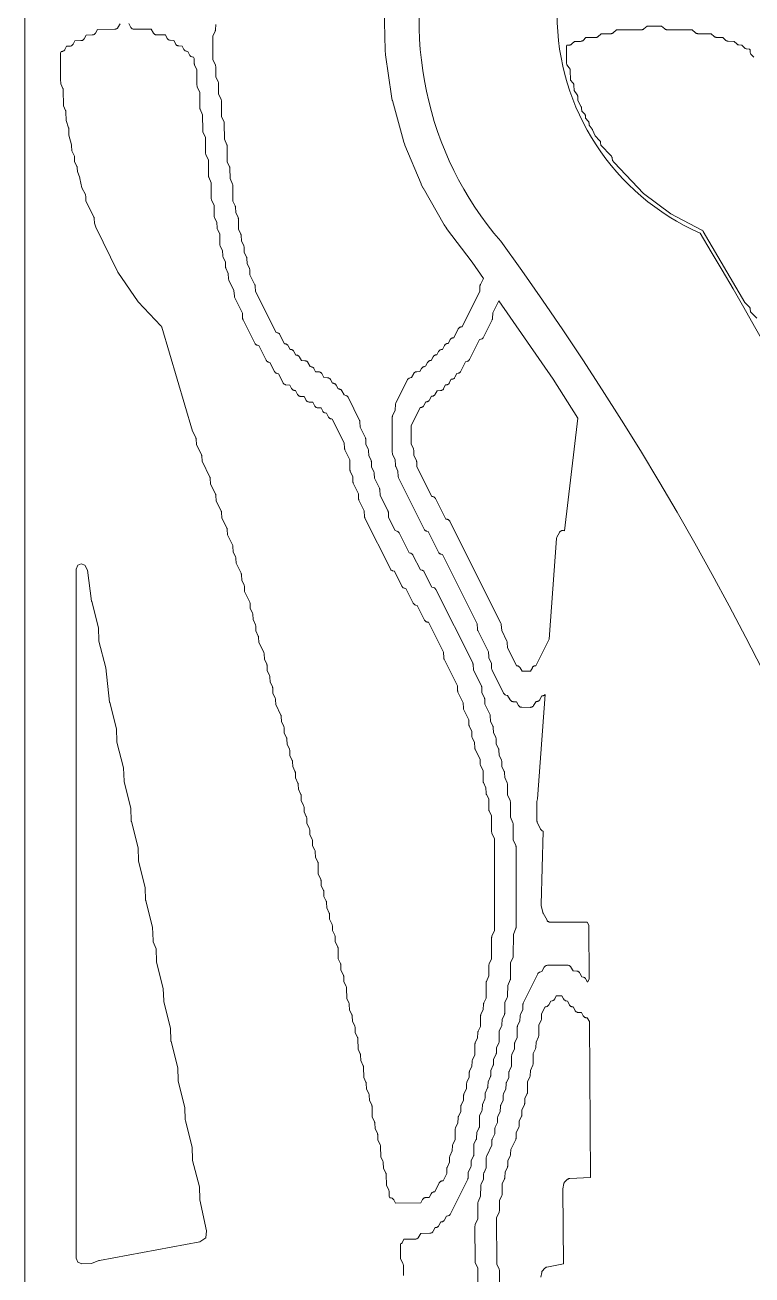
# Model space of a CAD drawing. Header units: inches. Extents: x 36 to 80.3, y 17.3 to 55.9.
# Drawn here: x 36.25 to 41.29, y 38.74 to 47.41 of the extents above; entities that cross this region are included whole.
import ezdxf

# ---------------------------------------------------------------- set-up
doc = ezdxf.new("R2010")
doc.units = ezdxf.units.IN
for name, color, linetype, lineweight in [('01_ORIGINAL_CAD', 7, 'CONTINUOUS', 20), ('02_APPROVED_PDF_OUTLINES', 7, 'CONTINUOUS', 15), ('03_ADDED_AREAS_SAME_COMPOSITION', 7, 'CONTINUOUS', 15)]:
    doc.layers.add(name, color=color, linetype=linetype, lineweight=lineweight)

msp = doc.modelspace()

# ---------------------------------------------------------------- linework, layer by layer
at = {"layer": '01_ORIGINAL_CAD'}
msp.add_line((36.2477, 17.9065), (36.2477, 55.9005), dxfattribs=at)
msp.add_lwpolyline([(44.2832, 37.0838, 0.090917), (40.9305, 45.9685, -0.652582), (40.9305, 49.0108, -0.158741), (45.0035, 48.4251, -0.098355), (47.824, 46.2028), (47.7547, 46.078)], format="xyb", dxfattribs=at)
for centre, radius, start, end in [((41.3118, 47.4341), 2.3302, 105.21607, 220.77153), ((22.064, 33.1953), 21.6191, 354.05829, 36.03187)]:
    msp.add_arc(centre, radius, start, end, dxfattribs=at)
at = {"layer": '02_APPROVED_PDF_OUTLINES'}
msp.add_lwpolyline([(41.3234, 45.3785), (41.2802, 45.4225), (41.2771, 45.4449), (41.2765, 45.448), (41.2755, 45.451), (41.2741, 45.4539), (41.2723, 45.4566), (41.2702, 45.459), (41.2411, 45.4887), (40.9521, 45.9811), (40.9501, 45.984), (40.9478, 45.9865), (40.9452, 45.9887), (40.9422, 45.9906), (40.728, 46.1042), (40.5375, 46.2443), (40.3331, 46.458), (40.3214, 46.4733), (40.3196, 46.4902), (40.3191, 46.4934), (40.3181, 46.4965), (40.3167, 46.4995), (40.315, 46.5022), (40.3129, 46.5047), (40.2415, 46.5799), (40.2398, 46.5973), (40.2393, 46.6006), (40.2383, 46.6038), (40.2368, 46.6069), (40.235, 46.6097), (40.2328, 46.6123), (40.2028, 46.643), (40.1847, 46.6851), (40.1834, 46.6877), (40.1819, 46.6901), (40.1616, 46.7176), (40.1599, 46.732), (40.1593, 46.735), (40.1584, 46.7378), (40.1572, 46.7406), (40.1556, 46.7432), (40.1537, 46.7456), (40.1355, 46.7661), (40.1348, 46.7813), (40.1343, 46.7847), (40.1334, 46.7881), (40.1321, 46.7913), (40.1303, 46.7943), (40.1281, 46.7971), (40.1105, 46.816), (40.108, 46.8367), (40.1074, 46.8398), (40.1065, 46.8427), (40.1052, 46.8455), (40.0824, 46.8879), (40.0814, 46.9151), (40.081, 46.9186), (40.0802, 46.9221), (40.0788, 46.9253), (40.077, 46.9284), (40.0557, 46.9593), (40.0547, 46.9954), (40.0545, 46.9984), (40.0538, 47.0013), (40.0529, 47.0042), (40.0516, 47.0069), (40.05, 47.0094), (40.0481, 47.0117), (40.0308, 47.0303), (40.0288, 47.1), (40.0285, 47.1033), (40.0277, 47.1066), (40.0265, 47.1098), (40.0249, 47.1127), (40.0229, 47.1154), (40.006, 47.1353), (40.0025, 47.1512), (40.0023, 47.2678), (40.0064, 47.272), (40.0259, 47.2737), (40.0293, 47.2743), (40.0326, 47.2753), (40.0358, 47.2768), (40.0387, 47.2787), (40.0413, 47.2809), (40.0586, 47.2982), (40.1012, 47.2991), (40.1043, 47.2994), (40.1073, 47.3), (40.1102, 47.301), (40.113, 47.3024), (40.1155, 47.304), (40.1179, 47.306), (40.1377, 47.3249), (40.204, 47.3252), (40.2071, 47.3254), (40.21, 47.3259), (40.2129, 47.3268), (40.2156, 47.3281), (40.2182, 47.3296), (40.2206, 47.3315), (40.2433, 47.3518), (40.3102, 47.3521), (40.3132, 47.3523), (40.3161, 47.3528), (40.319, 47.3538), (40.3218, 47.355), (40.3243, 47.3566), (40.3267, 47.3584), (40.3494, 47.3787), (40.5224, 47.3791), (40.5254, 47.3793), (40.5284, 47.3798), (40.5313, 47.3807), (40.534, 47.382), (40.5366, 47.3836), (40.539, 47.3854), (40.5617, 47.4057), (40.6629, 47.4057), (40.6857, 47.3855), (40.6881, 47.3837), (40.6906, 47.3821), (40.6934, 47.3809), (40.6963, 47.38), (40.6992, 47.3794), (40.7023, 47.3792), (40.8753, 47.3791), (40.8981, 47.3588), (40.9005, 47.357), (40.903, 47.3554), (40.9058, 47.3542), (40.9087, 47.3533), (40.9116, 47.3527), (40.9146, 47.3525), (41.0076, 47.3524), (41.0274, 47.3335), (41.0298, 47.3316), (41.0324, 47.3299), (41.0351, 47.3285), (41.038, 47.3276), (41.041, 47.3269), (41.0441, 47.3267), (41.087, 47.3258), (41.1071, 47.3067), (41.1095, 47.3048), (41.112, 47.3031), (41.1148, 47.3018), (41.1177, 47.3008), (41.1207, 47.3001), (41.1238, 47.2999), (41.1664, 47.299), (41.1838, 47.2818), (41.1864, 47.2795), (41.1893, 47.2776), (41.1925, 47.2762), (41.1958, 47.2752), (41.1992, 47.2746), (41.2189, 47.2729), (41.2369, 47.255), (41.2395, 47.2527), (41.2425, 47.2508), (41.2456, 47.2494), (41.2489, 47.2484), (41.2523, 47.2478), (41.2719, 47.2461), (41.2765, 47.2414), (41.2772, 47.2247), (41.2777, 47.2212), (41.2786, 47.2178), (41.2799, 47.2145), (41.2817, 47.2115), (41.284, 47.2087), (41.3028, 47.1886)], dxfattribs=at)
at = {"layer": '03_ADDED_AREAS_SAME_COMPOSITION'}
for points in [[(38.7387, 47.5288), (38.7446, 47.2371), (38.7446, 47.2355), (38.7469, 47.2081), (38.7471, 47.2066), (38.7891, 46.9189), (38.7894, 46.9173), (38.795, 46.8905), (38.7954, 46.889), (38.8729, 46.6087), (38.8733, 46.6072), (38.8823, 46.5812), (38.8829, 46.5798), (38.9951, 46.3104), (38.9958, 46.309), (39.008, 46.2842), (39.0087, 46.2828), (39.155, 46.0277), (39.1558, 46.0264), (39.1712, 46.0031), (39.1722, 46.0018), (39.3486, 45.7686), (39.4268, 45.6557), (39.4058, 45.6131), (39.4045, 45.6099), (39.4036, 45.6066), (39.4032, 45.6031), (39.4017, 45.5661), (39.2792, 45.3203), (39.2704, 45.3187), (39.2672, 45.3179), (39.2641, 45.3167), (39.2612, 45.3151), (39.2585, 45.3131), (39.2562, 45.3108), (39.2541, 45.3082), (39.2524, 45.3054), (39.2211, 45.243), (39.2158, 45.2426), (39.2127, 45.2421), (39.2097, 45.2412), (39.2068, 45.24), (39.2042, 45.2385), (39.2017, 45.2366), (39.1995, 45.2344), (39.1975, 45.232), (39.1959, 45.2294), (39.1823, 45.2038), (39.1766, 45.2033), (39.1735, 45.2028), (39.1706, 45.202), (39.1677, 45.2008), (39.165, 45.1992), (39.1625, 45.1973), (39.1603, 45.1952), (39.1584, 45.1927), (39.1568, 45.1901), (39.1425, 45.1633), (39.1334, 45.1617), (39.1302, 45.1609), (39.1271, 45.1596), (39.1242, 45.158), (39.1215, 45.1561), (39.1192, 45.1538), (39.1171, 45.1512), (39.1155, 45.1483), (39.1037, 45.1252), (39.0983, 45.1247), (39.0952, 45.1243), (39.0922, 45.1234), (39.0894, 45.1222), (39.0867, 45.1206), (39.0842, 45.1188), (39.082, 45.1166), (39.0801, 45.1142), (39.0784, 45.1115), (39.0649, 45.086), (39.0591, 45.0854), (39.0561, 45.085), (39.0531, 45.0841), (39.0502, 45.0829), (39.0475, 45.0814), (39.0451, 45.0795), (39.0428, 45.0773), (39.0409, 45.0749), (39.0393, 45.0723), (39.0251, 45.0455), (39.0159, 45.0438), (39.0127, 45.043), (39.0096, 45.0418), (39.0067, 45.0402), (39.0041, 45.0382), (39.0017, 45.0359), (38.9997, 45.0333), (38.998, 45.0305), (38.9868, 45.0085), (38.9652, 45.0082), (38.962, 45.008), (38.9588, 45.0073), (38.9557, 45.0062), (38.9528, 45.0047), (38.9501, 45.0029), (38.9477, 45.0007), (38.9456, 44.9983), (38.9438, 44.9956), (38.9276, 44.9669), (38.918, 44.9652), (38.9148, 44.9644), (38.9117, 44.9632), (38.9088, 44.9616), (38.9061, 44.9596), (38.9037, 44.9573), (38.9017, 44.9547), (38.9, 44.9518), (38.8201, 44.792), (38.8188, 44.789), (38.818, 44.7858), (38.8175, 44.7826), (38.8147, 44.7413), (38.7971, 44.7012), (38.7959, 44.698), (38.7952, 44.6946), (38.795, 44.6912), (38.7952, 44.4473), (38.7954, 44.4439), (38.7962, 44.4405), (38.7973, 44.4373), (38.8149, 44.3976), (38.8165, 44.36), (38.8169, 44.3566), (38.8178, 44.3532), (38.8191, 44.3501), (38.8346, 44.3187), (38.8362, 44.2816), (38.8366, 44.2781), (38.8375, 44.2747), (38.8388, 44.2715), (39.0169, 43.9155), (39.0186, 43.9125), (39.0208, 43.9098), (39.0233, 43.9074), (39.0261, 43.9054), (39.0292, 43.9038), (39.0324, 43.9026), (39.0447, 43.8991), (39.1167, 43.7559), (39.1184, 43.7531), (39.1205, 43.7505), (39.1228, 43.7481), (39.1255, 43.7462), (39.1284, 43.7445), (39.1315, 43.7433), (39.1347, 43.7425), (39.1435, 43.741), (39.3843, 43.2604), (39.3859, 43.2234), (39.3863, 43.22), (39.3872, 43.2166), (39.3885, 43.2134), (39.4627, 43.0647), (39.4635, 43.0317), (39.4638, 43.0283), (39.4646, 43.0249), (39.4658, 43.0216), (39.4825, 42.9863), (39.4842, 42.949), (39.4846, 42.9456), (39.4854, 42.9422), (39.4868, 42.939), (39.5667, 42.7789), (39.5684, 42.7759), (39.5706, 42.7732), (39.5731, 42.7708), (39.5759, 42.7688), (39.579, 42.7672), (39.5822, 42.766), (39.5952, 42.7623), (39.6122, 42.7325), (39.614, 42.7297), (39.6162, 42.7273), (39.6186, 42.7251), (39.6213, 42.7233), (39.6242, 42.7218), (39.6273, 42.7207), (39.6305, 42.7201), (39.6337, 42.7198), (39.6561, 42.7196), (39.6711, 42.6933), (39.6729, 42.6906), (39.675, 42.6881), (39.6775, 42.686), (39.6802, 42.6841), (39.6831, 42.6827), (39.6862, 42.6816), (39.6894, 42.6809), (39.6927, 42.6807), (39.7536, 42.6804), (39.7568, 42.6806), (39.76, 42.6811), (39.763, 42.6821), (39.7659, 42.6835), (39.7686, 42.6852), (39.771, 42.6873), (39.7732, 42.6896), (39.775, 42.6923), (39.7927, 42.7208), (39.7994, 42.7214), (39.8025, 42.7219), (39.8055, 42.7228), (39.8083, 42.724), (39.811, 42.7255), (39.8135, 42.7274), (39.8157, 42.7296), (39.8176, 42.732), (39.8193, 42.7346), (39.8328, 42.7602), (39.8386, 42.7607), (39.8416, 42.7612), (39.8446, 42.762), (39.8475, 42.7632), (39.8502, 42.7648), (39.8526, 42.7667), (39.8549, 42.7688), (39.8553, 42.7693), (39.8031, 42.0471), (39.7977, 42.0283), (39.797, 42.0248), (39.7967, 42.0212), (39.7977, 41.8952), (39.798, 41.8915), (39.7988, 41.8879), (39.8002, 41.8845), (39.8239, 41.8355), (39.8255, 41.8326), (39.8275, 41.8299), (39.8299, 41.8276), (39.8326, 41.8255), (39.8355, 41.8239), (39.8386, 41.8226), (39.8407, 41.8221), (39.8273, 41.3132), (39.8274, 41.31), (39.8279, 41.3069), (39.8391, 41.2585), (39.8401, 41.2552), (39.8416, 41.2521), (39.8683, 41.2035), (39.8701, 41.2007), (39.8722, 41.1982), (39.8747, 41.196), (39.8775, 41.1941), (39.8804, 41.1926), (39.8836, 41.1915), (39.8869, 41.1908), (39.8902, 41.1906), (40.1475, 41.1906), (40.1589, 41.1704), (40.1613, 40.7956), (40.1485, 40.7745), (40.1479, 40.7745), (40.1368, 40.7963), (40.1351, 40.7991), (40.1331, 40.8017), (40.1307, 40.804), (40.1281, 40.806), (40.1252, 40.8076), (40.1221, 40.8088), (40.1189, 40.8096), (40.1097, 40.8112), (40.0955, 40.8379), (40.0938, 40.8407), (40.0917, 40.8432), (40.0893, 40.8454), (40.0867, 40.8473), (40.0839, 40.8488), (40.0808, 40.85), (40.0777, 40.8508), (40.0744, 40.8511), (40.0494, 40.8522), (40.0342, 40.8789), (40.0324, 40.8817), (40.0302, 40.8841), (40.0278, 40.8863), (40.025, 40.8882), (40.0221, 40.8896), (40.019, 40.8907), (40.0157, 40.8913), (40.0124, 40.8915), (39.8709, 40.8913), (39.8676, 40.8911), (39.8644, 40.8905), (39.8613, 40.8894), (39.8584, 40.8879), (39.8556, 40.8861), (39.8532, 40.8839), (39.851, 40.8814), (39.8492, 40.8787), (39.8322, 40.8487), (39.8192, 40.845), (39.8159, 40.8438), (39.8129, 40.8422), (39.8101, 40.8401), (39.8076, 40.8377), (39.8054, 40.835), (39.8037, 40.832), (39.7035, 40.6287), (39.7021, 40.6253), (39.7013, 40.6217), (39.7009, 40.6181), (39.7003, 40.5849), (39.6838, 40.5497), (39.6825, 40.5465), (39.6817, 40.5431), (39.6814, 40.5396), (39.6807, 40.5064), (39.6643, 40.4713), (39.663, 40.4679), (39.6622, 40.4645), (39.6619, 40.4609), (39.6612, 40.3888), (39.646, 40.3577), (39.6447, 40.3546), (39.6438, 40.3512), (39.6434, 40.3478), (39.6419, 40.3105), (39.6253, 40.2751), (39.624, 40.2718), (39.6232, 40.2683), (39.6229, 40.2647), (39.6222, 40.1926), (39.607, 40.1616), (39.6057, 40.1584), (39.6048, 40.1551), (39.6044, 40.1516), (39.6029, 40.1143), (39.5863, 40.0789), (39.585, 40.0757), (39.5842, 40.0723), (39.5839, 40.0688), (39.5832, 40.0356), (39.5667, 40.0005), (39.5655, 39.9972), (39.5647, 39.9938), (39.5644, 39.9904), (39.5637, 39.9571), (39.5472, 39.922), (39.546, 39.9188), (39.5452, 39.9154), (39.5449, 39.9119), (39.5442, 39.8787), (39.5277, 39.8435), (39.5264, 39.8403), (39.5256, 39.8369), (39.5253, 39.8334), (39.5247, 39.8004), (39.5094, 39.7692), (39.5081, 39.766), (39.5072, 39.7627), (39.5068, 39.7593), (39.5052, 39.722), (39.4887, 39.6866), (39.4874, 39.6833), (39.4866, 39.68), (39.4863, 39.6765), (39.4856, 39.6434), (39.4497, 39.5691), (39.4483, 39.5657), (39.4475, 39.5622), (39.4472, 39.5585), (39.4465, 39.4864), (39.4313, 39.4553), (39.43, 39.4522), (39.4291, 39.4488), (39.4288, 39.4454), (39.4272, 39.4081), (39.4106, 39.3727), (39.4093, 39.3694), (39.4085, 39.3659), (39.4082, 39.3623), (39.4075, 39.2897), (39.3902, 39.2504), (39.389, 39.2471), (39.3883, 39.2438), (39.3881, 39.2403), (39.388, 39.1327), (39.3708, 39.0934), (39.3696, 39.0902), (39.3689, 39.0868), (39.3687, 39.0834), (39.3689, 38.8395), (39.3691, 38.8361), (39.3698, 38.8327), (39.371, 38.8295), (39.3883, 38.7903), (39.3886, 38.6826)], [(36.9669, 47.422), (36.9818, 47.3959), (36.9836, 47.3932), (36.9858, 47.3907), (36.9882, 47.3885), (36.991, 47.3867), (36.9939, 47.3852), (36.997, 47.3841), (37.0002, 47.3835), (37.0035, 47.3833), (37.1237, 47.3831), (37.1386, 47.3569), (37.1404, 47.3542), (37.1426, 47.3517), (37.145, 47.3495), (37.1477, 47.3477), (37.1507, 47.3462), (37.1538, 47.3452), (37.157, 47.3445), (37.1603, 47.3443), (37.2213, 47.344), (37.2342, 47.3197), (37.2359, 47.3169), (37.238, 47.3144), (37.2403, 47.3122), (37.243, 47.3103), (37.2458, 47.3088), (37.2489, 47.3076), (37.252, 47.3068), (37.2552, 47.3065), (37.2798, 47.3055), (37.2931, 47.2806), (37.2948, 47.2778), (37.2968, 47.2753), (37.2992, 47.2731), (37.3018, 47.2712), (37.3047, 47.2696), (37.3077, 47.2685), (37.3108, 47.2677), (37.3141, 47.2674), (37.3383, 47.2663), (37.3497, 47.2439), (37.3514, 47.2411), (37.3535, 47.2385), (37.3559, 47.2362), (37.3585, 47.2342), (37.3614, 47.2326), (37.3645, 47.2314), (37.3677, 47.2306), (37.3766, 47.2291), (37.389, 47.2047), (37.3907, 47.2019), (37.3927, 47.1993), (37.3951, 47.197), (37.3977, 47.195), (37.4006, 47.1934), (37.4037, 47.1922), (37.4069, 47.1915), (37.4157, 47.1899), (37.4207, 47.1799), (37.4215, 47.147), (37.4218, 47.1435), (37.4226, 47.1401), (37.4238, 47.1369), (37.4403, 47.102), (37.4406, 46.9947), (37.4408, 46.9912), (37.4415, 46.9879), (37.4427, 46.9846), (37.46, 46.9455), (37.4603, 46.8378), (37.4606, 46.8344), (37.4613, 46.831), (37.4625, 46.8278), (37.4798, 46.7886), (37.4801, 46.681), (37.4803, 46.6775), (37.481, 46.6742), (37.4822, 46.6709), (37.4995, 46.6318), (37.4998, 46.5241), (37.5001, 46.5207), (37.5008, 46.5173), (37.502, 46.5141), (37.5193, 46.4749), (37.5196, 46.3673), (37.5198, 46.3638), (37.5205, 46.3605), (37.5217, 46.3572), (37.539, 46.3181), (37.5393, 46.2104), (37.5396, 46.207), (37.5403, 46.2036), (37.5415, 46.2004), (37.5588, 46.1611), (37.5597, 46.0885), (37.56, 46.0849), (37.5608, 46.0814), (37.562, 46.0781), (37.5787, 46.0428), (37.5804, 46.0055), (37.5808, 46.002), (37.5816, 45.9987), (37.5829, 45.9955), (37.5982, 45.9645), (37.599, 45.8924), (37.5993, 45.8889), (37.6001, 45.8854), (37.6014, 45.882), (37.618, 45.847), (37.6187, 45.8137), (37.619, 45.8103), (37.6198, 45.8069), (37.6211, 45.8036), (37.6376, 45.7686), (37.6384, 45.7353), (37.6387, 45.7318), (37.6395, 45.7285), (37.6408, 45.7252), (37.6574, 45.6899), (37.6591, 45.6526), (37.6595, 45.6491), (37.6603, 45.6458), (37.6617, 45.6426), (37.6969, 45.5717), (37.6998, 45.531), (37.7002, 45.5278), (37.7011, 45.5246), (37.7024, 45.5216), (37.7557, 45.4152), (37.7573, 45.3782), (37.7577, 45.3747), (37.7586, 45.3713), (37.76, 45.3681), (37.8415, 45.2053), (37.8432, 45.2024), (37.8453, 45.1998), (37.8477, 45.1974), (37.8503, 45.1955), (37.8532, 45.1938), (37.8563, 45.1926), (37.8596, 45.1918), (37.8684, 45.1903), (37.9201, 45.0877), (37.9217, 45.0848), (37.9238, 45.0822), (37.9262, 45.0799), (37.9288, 45.0779), (37.9318, 45.0763), (37.9348, 45.0751), (37.9381, 45.0743), (37.9469, 45.0727), (37.9789, 45.0093), (37.9806, 45.0064), (37.9827, 45.0038), (37.9851, 45.0015), (37.9877, 44.9995), (37.9906, 44.9979), (37.9937, 44.9967), (37.9969, 44.9959), (38.0058, 44.9944), (38.0378, 44.9309), (38.0394, 44.9282), (38.0413, 44.9257), (38.0436, 44.9235), (38.0461, 44.9215), (38.0488, 44.9199), (38.0517, 44.9187), (38.0547, 44.9178), (38.0579, 44.9173), (38.0849, 44.9149), (38.0967, 44.8917), (38.0984, 44.8889), (38.1004, 44.8863), (38.1028, 44.884), (38.1054, 44.882), (38.1083, 44.8804), (38.1114, 44.8792), (38.1146, 44.8784), (38.1238, 44.8768), (38.138, 44.8501), (38.1397, 44.8473), (38.1418, 44.8448), (38.1442, 44.8426), (38.1468, 44.8407), (38.1496, 44.8392), (38.1527, 44.838), (38.1558, 44.8372), (38.1591, 44.8369), (38.1836, 44.8359), (38.1969, 44.811), (38.1986, 44.8082), (38.2006, 44.8057), (38.203, 44.8035), (38.2056, 44.8016), (38.2085, 44.8), (38.2115, 44.7989), (38.2147, 44.7981), (38.2179, 44.7978), (38.2429, 44.7967), (38.2581, 44.77), (38.2599, 44.7672), (38.262, 44.7648), (38.2645, 44.7626), (38.2672, 44.7608), (38.2701, 44.7593), (38.2732, 44.7582), (38.2763, 44.7576), (38.2796, 44.7573), (38.3012, 44.7571), (38.3124, 44.7352), (38.3141, 44.7323), (38.3161, 44.7297), (38.3185, 44.7274), (38.3212, 44.7255), (38.3241, 44.7239), (38.3271, 44.7227), (38.3303, 44.7219), (38.3395, 44.7203), (38.3538, 44.6935), (38.3554, 44.6909), (38.3573, 44.6885), (38.3596, 44.6863), (38.362, 44.6844), (38.3647, 44.6829), (38.3676, 44.6817), (38.3706, 44.6808), (38.3737, 44.6804), (38.379, 44.6799), (38.462, 44.5141), (38.4637, 44.4771), (38.4641, 44.4737), (38.4649, 44.4703), (38.4663, 44.4671), (38.5011, 44.397), (38.5014, 44.3292), (38.5016, 44.3257), (38.5023, 44.3224), (38.5035, 44.3192), (38.5209, 44.2798), (38.5217, 44.2462), (38.522, 44.2426), (38.5228, 44.2392), (38.5242, 44.2358), (38.5602, 44.1617), (38.561, 44.1286), (38.5613, 44.125), (38.5621, 44.1216), (38.5635, 44.1182), (38.5998, 44.0435), (38.6027, 44.0027), (38.6031, 43.9995), (38.604, 43.9963), (38.6053, 43.9933), (38.782, 43.6406), (38.7838, 43.6376), (38.7859, 43.6349), (38.7884, 43.6325), (38.7912, 43.6305), (38.7943, 43.6289), (38.7975, 43.6277), (38.8098, 43.6242), (38.8622, 43.5202), (38.8639, 43.5174), (38.8659, 43.5147), (38.8683, 43.5124), (38.871, 43.5104), (38.8739, 43.5088), (38.877, 43.5076), (38.8802, 43.5068), (38.889, 43.5053), (38.9407, 43.4027), (38.9424, 43.3998), (38.9444, 43.3972), (38.9468, 43.3949), (38.9495, 43.3929), (38.9524, 43.3913), (38.9555, 43.3901), (38.9587, 43.3893), (38.9675, 43.3877), (39.0192, 43.2851), (39.0209, 43.2823), (39.0229, 43.2796), (39.0253, 43.2773), (39.028, 43.2754), (39.0309, 43.2737), (39.034, 43.2725), (39.0372, 43.2717), (39.046, 43.2702), (39.1495, 43.0636), (39.1523, 43.023), (39.1528, 43.0198), (39.1537, 43.0166), (39.1549, 43.0136), (39.2474, 42.829), (39.2481, 42.7961), (39.2485, 42.7925), (39.2493, 42.7891), (39.2506, 42.7857), (39.2868, 42.7113), (39.2885, 42.6742), (39.2889, 42.6707), (39.2897, 42.6674), (39.2911, 42.6642), (39.326, 42.5939), (39.3267, 42.5609), (39.3271, 42.5574), (39.3279, 42.554), (39.3291, 42.5508), (39.3457, 42.5157), (39.3464, 42.4825), (39.3467, 42.479), (39.3475, 42.4756), (39.3488, 42.4724), (39.3655, 42.437), (39.3671, 42.3998), (39.3675, 42.3963), (39.3684, 42.3929), (39.3697, 42.3897), (39.4047, 42.3194), (39.4054, 42.2865), (39.4057, 42.283), (39.4065, 42.2796), (39.4078, 42.2764), (39.4243, 42.2414), (39.4251, 42.1691), (39.4254, 42.1655), (39.4262, 42.1621), (39.4275, 42.1587), (39.4441, 42.1234), (39.4458, 42.0861), (39.4462, 42.0827), (39.447, 42.0793), (39.4484, 42.0762), (39.4636, 42.0451), (39.4645, 41.973), (39.4648, 41.9695), (39.4656, 41.966), (39.4669, 41.9627), (39.4833, 41.9278), (39.4842, 41.8163), (39.4845, 41.8127), (39.4853, 41.8092), (39.4866, 41.8058), (39.503, 41.771), (39.5036, 41.1331), (39.4864, 41.0939), (39.4853, 41.0907), (39.4845, 41.0873), (39.4843, 41.0839), (39.4842, 40.9373), (39.4679, 40.9024), (39.4666, 40.8991), (39.4658, 40.8956), (39.4655, 40.892), (39.4648, 40.8194), (39.4475, 40.7801), (39.4464, 40.7768), (39.4457, 40.7735), (39.4454, 40.77), (39.4453, 40.6629), (39.4301, 40.632), (39.4289, 40.6288), (39.428, 40.6255), (39.4276, 40.622), (39.426, 40.5847), (39.4094, 40.5493), (39.4082, 40.546), (39.4074, 40.5425), (39.4071, 40.539), (39.4064, 40.4669), (39.3911, 40.4358), (39.3898, 40.4326), (39.389, 40.4293), (39.3886, 40.4259), (39.387, 40.3886), (39.3704, 40.3532), (39.3691, 40.3498), (39.3684, 40.3464), (39.3681, 40.3428), (39.3674, 40.2705), (39.3509, 40.2355), (39.3497, 40.2322), (39.3489, 40.2288), (39.3486, 40.2254), (39.3479, 40.1921), (39.3314, 40.157), (39.3302, 40.1538), (39.3294, 40.1504), (39.3291, 40.1469), (39.3284, 40.1139), (39.3131, 40.0827), (39.3118, 40.0795), (39.311, 40.0762), (39.3106, 40.0728), (39.309, 40.0355), (39.2924, 40.0001), (39.2911, 39.9968), (39.2903, 39.9934), (39.29, 39.99), (39.2893, 39.9567), (39.2729, 39.9216), (39.2716, 39.9184), (39.2708, 39.915), (39.2705, 39.9115), (39.2698, 39.8783), (39.2533, 39.8431), (39.2521, 39.8399), (39.2513, 39.8365), (39.251, 39.833), (39.2503, 39.7998), (39.2338, 39.7647), (39.2325, 39.7613), (39.2317, 39.7578), (39.2315, 39.7543), (39.2308, 39.6822), (39.2155, 39.6511), (39.2142, 39.6479), (39.2134, 39.6446), (39.213, 39.6412), (39.2114, 39.6039), (39.1948, 39.5685), (39.1936, 39.5652), (39.1928, 39.5619), (39.1925, 39.5584), (39.1918, 39.5251), (39.1753, 39.49), (39.174, 39.4868), (39.1732, 39.4834), (39.1729, 39.4799), (39.1723, 39.447), (39.1477, 39.3977), (39.1389, 39.3961), (39.1357, 39.3953), (39.1326, 39.3941), (39.1297, 39.3925), (39.1271, 39.3905), (39.1247, 39.3882), (39.1226, 39.3856), (39.121, 39.3827), (39.0897, 39.3204), (39.0843, 39.3199), (39.0812, 39.3195), (39.0782, 39.3186), (39.0754, 39.3174), (39.0727, 39.3159), (39.0702, 39.314), (39.068, 39.3118), (39.066, 39.3094), (39.0644, 39.3068), (39.0512, 39.2818), (39.0266, 39.2807), (39.0234, 39.2804), (39.0203, 39.2796), (39.0172, 39.2784), (39.0144, 39.2769), (39.0118, 39.275), (39.0094, 39.2727), (39.0074, 39.2702), (39.0057, 39.2674), (38.9928, 39.2432), (38.8168, 39.2429), (38.8057, 39.2647), (38.804, 39.2675), (38.802, 39.2701), (38.7996, 39.2724), (38.797, 39.2744), (38.7941, 39.276), (38.791, 39.2772), (38.7878, 39.2779), (38.779, 39.2795), (38.774, 39.2895), (38.7732, 39.3224), (38.7729, 39.3259), (38.7721, 39.3293), (38.7709, 39.3325), (38.7544, 39.3675), (38.7535, 39.4398), (38.7532, 39.4434), (38.7524, 39.4469), (38.7511, 39.4502), (38.7345, 39.4855), (38.7328, 39.5228), (38.7324, 39.5262), (38.7316, 39.5296), (38.7303, 39.5327), (38.715, 39.5638), (38.7142, 39.6359), (38.7139, 39.6394), (38.7131, 39.6429), (38.7118, 39.6462), (38.6952, 39.6813), (38.6945, 39.7145), (38.6942, 39.718), (38.6934, 39.7214), (38.6921, 39.7246), (38.6754, 39.76), (38.6738, 39.7973), (38.6734, 39.8007), (38.6725, 39.804), (38.6712, 39.8072), (38.6559, 39.8382), (38.6551, 39.9103), (38.6548, 39.9139), (38.654, 39.9174), (38.6527, 39.9207), (38.6362, 39.9558), (38.6354, 39.989), (38.6351, 39.9925), (38.6343, 39.9959), (38.633, 39.9991), (38.6164, 40.0344), (38.6147, 40.0717), (38.6143, 40.0751), (38.6135, 40.0785), (38.6122, 40.0817), (38.5969, 40.1127), (38.596, 40.1848), (38.5958, 40.1883), (38.5949, 40.1918), (38.5937, 40.1952), (38.577, 40.2305), (38.5753, 40.2678), (38.575, 40.2712), (38.5741, 40.2745), (38.5728, 40.2777), (38.5575, 40.3087), (38.5567, 40.3808), (38.5564, 40.3844), (38.5556, 40.3879), (38.5543, 40.3912), (38.5377, 40.4263), (38.537, 40.4595), (38.5367, 40.463), (38.5359, 40.4664), (38.5346, 40.4696), (38.5181, 40.5047), (38.5173, 40.5379), (38.517, 40.5414), (38.5162, 40.5448), (38.5149, 40.548), (38.4983, 40.5834), (38.4966, 40.6207), (38.4962, 40.6241), (38.4954, 40.6274), (38.4941, 40.6306), (38.4788, 40.6616), (38.4779, 40.7337), (38.4776, 40.7373), (38.4768, 40.7407), (38.4756, 40.7441), (38.459, 40.7792), (38.4583, 40.8124), (38.4579, 40.8159), (38.4571, 40.8192), (38.4559, 40.8225), (38.4392, 40.8578), (38.4376, 40.8951), (38.4372, 40.8985), (38.4363, 40.9019), (38.435, 40.9051), (38.4197, 40.9361), (38.4189, 41.0082), (38.4186, 41.0117), (38.4178, 41.0152), (38.4165, 41.0185), (38.3998, 41.0539), (38.3982, 41.0912), (38.3978, 41.0946), (38.3969, 41.0979), (38.3956, 41.1011), (38.3803, 41.1323), (38.3795, 41.1653), (38.3792, 41.1687), (38.3784, 41.1721), (38.3772, 41.1754), (38.3606, 41.2104), (38.3599, 41.2437), (38.3595, 41.2471), (38.3587, 41.2505), (38.3575, 41.2538), (38.3408, 41.2891), (38.3392, 41.3264), (38.3388, 41.3298), (38.3379, 41.3332), (38.3366, 41.3363), (38.3213, 41.3675), (38.3205, 41.4005), (38.3202, 41.404), (38.3194, 41.4074), (38.3181, 41.4106), (38.3016, 41.4457), (38.3008, 41.4789), (38.3005, 41.4824), (38.2997, 41.4858), (38.2985, 41.489), (38.282, 41.524), (38.2811, 41.5963), (38.2808, 41.5998), (38.28, 41.6033), (38.2788, 41.6067), (38.2621, 41.642), (38.2604, 41.6793), (38.26, 41.6827), (38.2592, 41.686), (38.2579, 41.6892), (38.2425, 41.7204), (38.2418, 41.7534), (38.2415, 41.7568), (38.2407, 41.7602), (38.2394, 41.7635), (38.2229, 41.7986), (38.2221, 41.8318), (38.2218, 41.8353), (38.221, 41.8387), (38.2197, 41.8419), (38.2031, 41.8772), (38.2014, 41.9145), (38.201, 41.9179), (38.2002, 41.9213), (38.1989, 41.9245), (38.1835, 41.9556), (38.1828, 41.9886), (38.1825, 41.9921), (38.1817, 41.9955), (38.1804, 41.9987), (38.1639, 42.0338), (38.1631, 42.067), (38.1628, 42.0705), (38.162, 42.0739), (38.1607, 42.0771), (38.1442, 42.1122), (38.1434, 42.1454), (38.1431, 42.1489), (38.1423, 42.1523), (38.1411, 42.1556), (38.1244, 42.1909), (38.1227, 42.2282), (38.1223, 42.2316), (38.1215, 42.2349), (38.1202, 42.2381), (38.1048, 42.2693), (38.1041, 42.3023), (38.1038, 42.3057), (38.103, 42.3091), (38.1017, 42.3124), (38.0852, 42.3474), (38.0844, 42.3807), (38.0841, 42.3842), (38.0833, 42.3875), (38.082, 42.3908), (38.0655, 42.4259), (38.0647, 42.4591), (38.0644, 42.4626), (38.0636, 42.466), (38.0624, 42.4692), (38.0458, 42.5043), (38.0451, 42.5375), (38.0448, 42.541), (38.044, 42.5444), (38.0427, 42.5476), (38.0262, 42.5827), (38.0254, 42.6159), (38.0251, 42.6195), (38.0242, 42.623), (38.0229, 42.6263), (37.9868, 42.7005), (37.9861, 42.7335), (37.9858, 42.737), (37.985, 42.7404), (37.9837, 42.7436), (37.9672, 42.7787), (37.9664, 42.8119), (37.9661, 42.8154), (37.9653, 42.8188), (37.964, 42.8221), (37.9475, 42.8571), (37.9468, 42.8904), (37.9464, 42.8938), (37.9456, 42.8972), (37.9444, 42.9005), (37.9278, 42.9355), (37.9271, 42.9688), (37.9268, 42.9722), (37.926, 42.9756), (37.9247, 42.9789), (37.908, 43.0142), (37.9064, 43.0515), (37.906, 43.0549), (37.9051, 43.0583), (37.9038, 43.0615), (37.8688, 43.1318), (37.8681, 43.1648), (37.8678, 43.1683), (37.867, 43.1717), (37.8657, 43.1749), (37.8492, 43.21), (37.8484, 43.2432), (37.8481, 43.2467), (37.8473, 43.2501), (37.8461, 43.2533), (37.8294, 43.2886), (37.8277, 43.3259), (37.8273, 43.3294), (37.8265, 43.3327), (37.8252, 43.3359), (37.8098, 43.367), (37.8091, 43.4), (37.8088, 43.4036), (37.8079, 43.4071), (37.8066, 43.4104), (37.7705, 43.4846), (37.7698, 43.5176), (37.7695, 43.5211), (37.7687, 43.5245), (37.7674, 43.5277), (37.7507, 43.5631), (37.7491, 43.6004), (37.7487, 43.6038), (37.7478, 43.6072), (37.7465, 43.6104), (37.7115, 43.6807), (37.7108, 43.7137), (37.7105, 43.7171), (37.7097, 43.7205), (37.7084, 43.7238), (37.6918, 43.7591), (37.6901, 43.7964), (37.6897, 43.7998), (37.6888, 43.8032), (37.6875, 43.8064), (37.6524, 43.877), (37.6508, 43.914), (37.6504, 43.9174), (37.6495, 43.9208), (37.6482, 43.924), (37.6131, 43.9946), (37.6115, 44.0316), (37.6111, 44.035), (37.6102, 44.0384), (37.6089, 44.0416), (37.5738, 44.1122), (37.5722, 44.1492), (37.5718, 44.1527), (37.5709, 44.156), (37.5696, 44.1592), (37.5345, 44.2298), (37.5329, 44.2668), (37.5325, 44.2703), (37.5316, 44.2736), (37.5303, 44.2769), (37.4756, 44.3866), (37.4739, 44.4236), (37.4735, 44.4271), (37.4727, 44.4304), (37.4713, 44.4336), (37.4374, 44.502), (37.4346, 44.5418), (37.4342, 44.5451), (37.4333, 44.5482), (37.4321, 44.5512), (37.41, 44.5959), (37.196, 45.3173), (37.195, 45.3201), (37.1937, 45.3227), (37.1921, 45.3252), (37.1901, 45.3274), (37.0322, 45.4933), (36.8913, 45.6983), (36.7399, 46.0117), (36.7293, 46.0392), (36.7277, 46.07), (36.7273, 46.0733), (36.7265, 46.0765), (36.7252, 46.0795), (36.6704, 46.1938), (36.6687, 46.2267), (36.6683, 46.2301), (36.6675, 46.2334), (36.6662, 46.2366), (36.6429, 46.2835), (36.6289, 46.3484), (36.6279, 46.3518), (36.6114, 46.3963), (36.6097, 46.423), (36.6094, 46.426), (36.6087, 46.4289), (36.6076, 46.4317), (36.5919, 46.4668), (36.5911, 46.4968), (36.5908, 46.5002), (36.59, 46.5036), (36.5888, 46.5068), (36.5737, 46.5389), (36.5714, 46.5761), (36.5711, 46.5786), (36.5706, 46.5811), (36.5526, 46.6475), (36.5517, 46.6927), (36.5514, 46.6966), (36.5504, 46.7004), (36.5329, 46.7507), (36.532, 46.8102), (36.5317, 46.8137), (36.5309, 46.8172), (36.5297, 46.8205), (36.5145, 46.8527), (36.5129, 46.963), (36.5127, 46.9662), (36.512, 46.9694), (36.5109, 46.9725), (36.4969, 47.005), (36.4935, 47.0359), (36.4933, 47.218), (36.4982, 47.2278), (36.5069, 47.2294), (36.5102, 47.2301), (36.5132, 47.2314), (36.5161, 47.233), (36.5188, 47.2349), (36.5211, 47.2372), (36.5232, 47.2398), (36.5249, 47.2427), (36.5362, 47.2651), (36.5605, 47.2662), (36.5637, 47.2666), (36.5669, 47.2674), (36.5699, 47.2685), (36.5727, 47.2701), (36.5754, 47.272), (36.5777, 47.2742), (36.5798, 47.2767), (36.5815, 47.2795), (36.5944, 47.3039), (36.6359, 47.3043), (36.6391, 47.3045), (36.6423, 47.3052), (36.6454, 47.3063), (36.6483, 47.3077), (36.651, 47.3096), (36.6535, 47.3118), (36.6556, 47.3142), (36.6574, 47.317), (36.6723, 47.3432), (36.7142, 47.3436), (36.7175, 47.3439), (36.7207, 47.3445), (36.7238, 47.3456), (36.7267, 47.3471), (36.7294, 47.3489), (36.7318, 47.3511), (36.7339, 47.3536), (36.7357, 47.3563), (36.7506, 47.3825), (36.8708, 47.3831), (36.8741, 47.3833), (36.8773, 47.384), (36.8804, 47.385), (36.8834, 47.3865), (36.8861, 47.3883), (36.8885, 47.3905), (36.8907, 47.393), (36.8925, 47.3957), (36.9073, 47.4219)], [(38.8726, 38.7398), (38.8717, 38.8124), (38.8714, 38.816), (38.8706, 38.8195), (38.8693, 38.8228), (38.8529, 38.8576), (38.8528, 38.959), (38.8552, 38.9602), (38.8581, 38.9622), (38.8607, 38.9646), (38.863, 38.9674), (38.8648, 38.9704), (38.8759, 38.9923), (38.9562, 38.9928), (38.9594, 38.993), (38.9626, 38.9937), (38.9657, 38.9948), (38.9687, 38.9962), (38.9714, 38.9981), (38.9738, 39.0003), (38.976, 39.0027), (38.9778, 39.0055), (38.9928, 39.032), (39.0566, 39.0334), (39.0599, 39.0337), (39.0632, 39.0345), (39.0663, 39.0356), (39.0692, 39.0372), (39.0719, 39.0391), (39.0743, 39.0413), (39.0764, 39.0439), (39.0781, 39.0467), (39.0917, 39.0723), (39.0974, 39.0728), (39.1005, 39.0733), (39.1035, 39.0741), (39.1064, 39.0753), (39.109, 39.0769), (39.1115, 39.0788), (39.1137, 39.0809), (39.1157, 39.0834), (39.1173, 39.086), (39.1309, 39.1116), (39.1366, 39.1121), (39.1397, 39.1126), (39.1427, 39.1134), (39.1455, 39.1146), (39.1482, 39.1162), (39.1507, 39.118), (39.1529, 39.1202), (39.1548, 39.1226), (39.1565, 39.1253), (39.1707, 39.1521), (39.1798, 39.1537), (39.1831, 39.1545), (39.1862, 39.1557), (39.1891, 39.1574), (39.1917, 39.1594), (39.1941, 39.1617), (39.1961, 39.1643), (39.1978, 39.1672), (39.3182, 39.4088), (39.3196, 39.412), (39.3204, 39.4154), (39.3208, 39.4189), (39.3224, 39.4562), (39.339, 39.4916), (39.3403, 39.4948), (39.3411, 39.4982), (39.3414, 39.5017), (39.3421, 39.5349), (39.3585, 39.57), (39.3598, 39.5734), (39.3606, 39.5768), (39.3609, 39.5804), (39.3616, 39.6525), (39.3768, 39.6836), (39.3781, 39.6867), (39.379, 39.6901), (39.3793, 39.6935), (39.3809, 39.7308), (39.3975, 39.7662), (39.3988, 39.7695), (39.3996, 39.773), (39.3999, 39.7766), (39.4006, 39.8487), (39.4158, 39.8797), (39.4171, 39.8829), (39.418, 39.8862), (39.4184, 39.8897), (39.4199, 39.927), (39.4365, 39.9624), (39.4378, 39.9656), (39.4386, 39.969), (39.4389, 39.9725), (39.4396, 40.0057), (39.4561, 40.0408), (39.4573, 40.0441), (39.4581, 40.0475), (39.4584, 40.0509), (39.4591, 40.0842), (39.4756, 40.1193), (39.4768, 40.1225), (39.4776, 40.1259), (39.4779, 40.1294), (39.4786, 40.1626), (39.4951, 40.1978), (39.4964, 40.201), (39.4971, 40.2044), (39.4975, 40.2079), (39.4981, 40.2411), (39.5146, 40.2762), (39.5159, 40.2795), (39.5167, 40.2829), (39.517, 40.2863), (39.5177, 40.3196), (39.5341, 40.3547), (39.5354, 40.358), (39.5362, 40.3615), (39.5365, 40.3651), (39.5372, 40.4372), (39.5524, 40.4682), (39.5537, 40.4714), (39.5546, 40.4748), (39.555, 40.4782), (39.5566, 40.5155), (39.5731, 40.5509), (39.5744, 40.5542), (39.5752, 40.5577), (39.5755, 40.5612), (39.5762, 40.6336), (39.5926, 40.6686), (39.5939, 40.6719), (39.5947, 40.6754), (39.595, 40.6789), (39.5957, 40.7516), (39.613, 40.7909), (39.6141, 40.7941), (39.6149, 40.7975), (39.6151, 40.8009), (39.6152, 40.9086), (39.6324, 40.9478), (39.6336, 40.9511), (39.6343, 40.9544), (39.6345, 40.9579), (39.6346, 41.1051), (39.6523, 41.1489), (39.6533, 41.1519), (39.654, 41.1551), (39.6542, 41.1583), (39.6534, 41.7116), (39.6532, 41.7151), (39.6525, 41.7185), (39.6513, 41.7217), (39.634, 41.7609), (39.6337, 41.8685), (39.6334, 41.872), (39.6327, 41.8753), (39.6315, 41.8786), (39.6142, 41.9177), (39.6139, 42.0254), (39.6137, 42.0288), (39.613, 42.0322), (39.6118, 42.0354), (39.5944, 42.0747), (39.5936, 42.1473), (39.5933, 42.1509), (39.5925, 42.1544), (39.5912, 42.1577), (39.5747, 42.1928), (39.5739, 42.226), (39.5736, 42.2295), (39.5728, 42.2329), (39.5715, 42.2361), (39.555, 42.2712), (39.5542, 42.3044), (39.5539, 42.3079), (39.5531, 42.3113), (39.5519, 42.3145), (39.5353, 42.3496), (39.5346, 42.3828), (39.5342, 42.3863), (39.5334, 42.3897), (39.5322, 42.3929), (39.5156, 42.428), (39.5149, 42.4613), (39.5146, 42.4647), (39.5138, 42.4681), (39.5125, 42.4714), (39.496, 42.5064), (39.4952, 42.5397), (39.4949, 42.5431), (39.4941, 42.5465), (39.4928, 42.5498), (39.4762, 42.5851), (39.4745, 42.6224), (39.4741, 42.6258), (39.4733, 42.6292), (39.4719, 42.6324), (39.437, 42.7027), (39.4362, 42.7357), (39.4359, 42.7392), (39.4351, 42.7425), (39.4339, 42.7458), (39.4172, 42.7811), (39.4155, 42.8184), (39.4151, 42.8219), (39.4143, 42.8252), (39.4129, 42.8285), (39.3581, 42.9385), (39.3552, 42.9792), (39.3548, 42.9824), (39.3539, 42.9856), (39.3526, 42.9886), (39.0974, 43.4981), (39.0956, 43.5011), (39.0935, 43.5038), (39.091, 43.5062), (39.0881, 43.5082), (39.0851, 43.5098), (39.0818, 43.511), (39.0696, 43.5144), (39.0172, 43.6185), (39.0155, 43.6213), (39.0134, 43.6239), (39.011, 43.6262), (39.0084, 43.6282), (39.0055, 43.6298), (39.0024, 43.631), (38.9992, 43.6318), (38.9904, 43.6334), (38.9387, 43.736), (38.937, 43.7389), (38.9349, 43.7415), (38.9325, 43.7438), (38.9299, 43.7458), (38.927, 43.7474), (38.9239, 43.7486), (38.9207, 43.7494), (38.9119, 43.7509), (38.8422, 43.8899), (38.8405, 43.8929), (38.8383, 43.8956), (38.8358, 43.898), (38.833, 43.9), (38.8299, 43.9016), (38.8267, 43.9028), (38.8145, 43.9063), (38.7693, 43.9963), (38.7677, 44.0333), (38.7673, 44.0368), (38.7664, 44.0401), (38.7651, 44.0434), (38.7104, 44.1531), (38.7087, 44.1901), (38.7084, 44.1936), (38.7075, 44.1969), (38.7062, 44.2001), (38.6712, 44.2704), (38.6705, 44.3034), (38.6701, 44.3069), (38.6693, 44.3103), (38.6681, 44.3135), (38.6515, 44.3486), (38.6508, 44.3818), (38.6505, 44.3853), (38.6497, 44.3887), (38.6484, 44.3919), (38.6319, 44.427), (38.6311, 44.4602), (38.6308, 44.4637), (38.63, 44.4671), (38.6287, 44.4703), (38.6122, 44.5054), (38.6115, 44.5386), (38.6111, 44.5422), (38.6103, 44.5457), (38.6089, 44.549), (38.5728, 44.6234), (38.5711, 44.6606), (38.5707, 44.664), (38.5698, 44.6674), (38.5685, 44.6706), (38.4886, 44.8307), (38.4869, 44.8337), (38.4847, 44.8364), (38.4822, 44.8388), (38.4794, 44.8408), (38.4763, 44.8424), (38.473, 44.8436), (38.4604, 44.8471), (38.4455, 44.8753), (38.4438, 44.8779), (38.4419, 44.8803), (38.4397, 44.8825), (38.4372, 44.8844), (38.4345, 44.8859), (38.4316, 44.8871), (38.4286, 44.8879), (38.4256, 44.8884), (38.4198, 44.8889), (38.4062, 44.9144), (38.4046, 44.9171), (38.4027, 44.9195), (38.4004, 44.9216), (38.398, 44.9235), (38.3953, 44.9251), (38.3924, 44.9263), (38.3894, 44.9271), (38.3863, 44.9276), (38.3806, 44.9281), (38.367, 44.9536), (38.3653, 44.9563), (38.3632, 44.9589), (38.3609, 44.9611), (38.3583, 44.963), (38.3554, 44.9645), (38.3524, 44.9657), (38.3492, 44.9665), (38.346, 44.9668), (38.321, 44.9678), (38.3057, 44.9946), (38.304, 44.9973), (38.3018, 44.9998), (38.2994, 45.0019), (38.2967, 45.0038), (38.2938, 45.0052), (38.2907, 45.0063), (38.2875, 45.007), (38.2843, 45.0072), (38.2627, 45.0074), (38.2515, 45.0294), (38.2498, 45.0322), (38.2477, 45.0348), (38.2454, 45.0371), (38.2427, 45.0391), (38.2398, 45.0407), (38.2367, 45.0419), (38.2335, 45.0427), (38.2244, 45.0443), (38.2101, 45.071), (38.2084, 45.0738), (38.2064, 45.0763), (38.204, 45.0785), (38.2014, 45.0804), (38.1985, 45.082), (38.1955, 45.0831), (38.1923, 45.0839), (38.1891, 45.0842), (38.1646, 45.0853), (38.1513, 45.1101), (38.1497, 45.1128), (38.1477, 45.1152), (38.1455, 45.1174), (38.143, 45.1192), (38.1403, 45.1208), (38.1374, 45.122), (38.1345, 45.1228), (38.1314, 45.1233), (38.1257, 45.1238), (38.1121, 45.1493), (38.1104, 45.152), (38.1085, 45.1544), (38.1063, 45.1565), (38.1038, 45.1584), (38.1011, 45.16), (38.0982, 45.1612), (38.0952, 45.162), (38.0922, 45.1625), (38.0864, 45.1629), (38.0728, 45.1885), (38.0712, 45.1911), (38.0693, 45.1935), (38.067, 45.1957), (38.0645, 45.1976), (38.0619, 45.1991), (38.059, 45.2003), (38.056, 45.2012), (38.0529, 45.2016), (38.0476, 45.2021), (38.0161, 45.2643), (38.0145, 45.2671), (38.0124, 45.2698), (38.01, 45.2721), (38.0074, 45.274), (38.0045, 45.2756), (38.0014, 45.2769), (37.9981, 45.2776), (37.9894, 45.2792), (37.8468, 45.5638), (37.8451, 45.6008), (37.8447, 45.6042), (37.8439, 45.6076), (37.8426, 45.6108), (37.8076, 45.6811), (37.8069, 45.7141), (37.8065, 45.7176), (37.8057, 45.7209), (37.8045, 45.7242), (37.7879, 45.7593), (37.7872, 45.7925), (37.7869, 45.796), (37.7861, 45.7994), (37.7848, 45.8026), (37.7683, 45.8377), (37.7675, 45.8709), (37.7672, 45.8744), (37.7664, 45.8778), (37.7651, 45.881), (37.7485, 45.9164), (37.7468, 45.9536), (37.7464, 45.9571), (37.7456, 45.9604), (37.7443, 45.9636), (37.729, 45.9946), (37.7281, 46.0667), (37.7278, 46.0703), (37.727, 46.0737), (37.7258, 46.0771), (37.7091, 46.1124), (37.7074, 46.1497), (37.707, 46.1531), (37.7062, 46.1564), (37.7049, 46.1596), (37.6897, 46.1905), (37.6893, 46.2977), (37.6891, 46.3011), (37.6884, 46.3045), (37.6872, 46.3077), (37.6699, 46.347), (37.669, 46.4196), (37.6687, 46.4232), (37.6679, 46.4266), (37.6666, 46.43), (37.6502, 46.4648), (37.6499, 46.5722), (37.6496, 46.5756), (37.6489, 46.579), (37.6478, 46.5822), (37.6304, 46.6213), (37.6301, 46.729), (37.6299, 46.7324), (37.6292, 46.7358), (37.628, 46.739), (37.6107, 46.7782), (37.6104, 46.8859), (37.6102, 46.8893), (37.6094, 46.8927), (37.6083, 46.8959), (37.5909, 46.9352), (37.5901, 47.0078), (37.5898, 47.0114), (37.589, 47.0148), (37.5877, 47.0182), (37.5712, 47.0531), (37.5704, 47.1254), (37.5701, 47.129), (37.5693, 47.1325), (37.568, 47.1358), (37.5515, 47.1706), (37.5514, 47.3373), (37.5665, 47.3683), (37.5678, 47.3714), (37.5687, 47.3748), (37.5691, 47.3782), (37.5707, 47.4155)], [(39.5389, 38.6619), (39.538, 38.7741), (39.5378, 38.7777), (39.5369, 38.7812), (39.5357, 38.7846), (39.5192, 38.8194), (39.5189, 39.1432), (39.5353, 39.1781), (39.5366, 39.1814), (39.5373, 39.1849), (39.5376, 39.1884), (39.5383, 39.2608), (39.5548, 39.2958), (39.556, 39.2991), (39.5568, 39.3026), (39.5571, 39.3061), (39.5578, 39.3782), (39.573, 39.4093), (39.5743, 39.4125), (39.5752, 39.4158), (39.5756, 39.4192), (39.5772, 39.4565), (39.5938, 39.4919), (39.595, 39.4952), (39.5958, 39.4986), (39.5961, 39.502), (39.5968, 39.5353), (39.6133, 39.5704), (39.6145, 39.5736), (39.6153, 39.577), (39.6156, 39.5805), (39.6163, 39.6135), (39.6511, 39.6839), (39.6524, 39.6871), (39.6533, 39.6905), (39.6537, 39.6939), (39.6553, 39.7312), (39.6719, 39.7666), (39.6731, 39.7698), (39.6739, 39.7732), (39.6742, 39.7767), (39.6749, 39.8099), (39.6914, 39.8451), (39.6927, 39.8483), (39.6935, 39.8517), (39.6938, 39.8552), (39.6945, 39.8884), (39.7109, 39.9235), (39.7122, 39.9268), (39.713, 39.9302), (39.7133, 39.9336), (39.714, 39.9669), (39.7304, 40.002), (39.7317, 40.0053), (39.7325, 40.0088), (39.7328, 40.0124), (39.7335, 40.0845), (39.7487, 40.1155), (39.75, 40.1187), (39.7509, 40.1221), (39.7513, 40.1255), (39.7529, 40.1628), (39.7695, 40.1982), (39.7707, 40.2015), (39.7715, 40.205), (39.7718, 40.2085), (39.7725, 40.2806), (39.7877, 40.3117), (39.789, 40.3149), (39.7899, 40.3182), (39.7903, 40.3216), (39.7919, 40.359), (39.8085, 40.3943), (39.8097, 40.3977), (39.8105, 40.4012), (39.8108, 40.4047), (39.8115, 40.477), (39.8279, 40.512), (39.8292, 40.5153), (39.83, 40.5187), (39.8303, 40.5221), (39.831, 40.5551), (39.8549, 40.6031), (39.8602, 40.6036), (39.8633, 40.604), (39.8663, 40.6049), (39.8692, 40.6061), (39.8718, 40.6077), (39.8743, 40.6095), (39.8765, 40.6117), (39.8785, 40.6141), (39.8801, 40.6168), (39.8943, 40.6436), (39.9035, 40.6452), (39.9067, 40.646), (39.9098, 40.6472), (39.9126, 40.6488), (39.9153, 40.6508), (39.9177, 40.6531), (39.9197, 40.6557), (39.9214, 40.6585), (39.9324, 40.6803), (39.9709, 40.6804), (39.982, 40.6586), (39.9837, 40.6558), (39.9858, 40.6532), (39.9881, 40.6509), (39.9908, 40.6489), (39.9937, 40.6473), (39.9968, 40.6461), (40, 40.6453), (40.0091, 40.6437), (40.0234, 40.617), (40.025, 40.6143), (40.027, 40.6119), (40.0292, 40.6098), (40.0317, 40.6079), (40.0344, 40.6063), (40.0372, 40.6051), (40.0402, 40.6043), (40.0433, 40.6038), (40.049, 40.6034), (40.0626, 40.5778), (40.0643, 40.5751), (40.0664, 40.5726), (40.0687, 40.5703), (40.0714, 40.5684), (40.0742, 40.5669), (40.0772, 40.5657), (40.0804, 40.565), (40.0836, 40.5646), (40.1079, 40.5636), (40.1193, 40.5412), (40.121, 40.5383), (40.123, 40.5357), (40.1254, 40.5334), (40.1281, 40.5315), (40.131, 40.5299), (40.1341, 40.5287), (40.1373, 40.5279), (40.1477, 40.5261), (40.1632, 40.5021), (40.1703, 39.4191), (40.0266, 39.4133), (40.0232, 39.413), (40.0199, 39.4122), (40.0168, 39.4109), (40.0139, 39.4093), (40.0112, 39.4073), (39.9931, 39.3916), (39.9907, 39.3892), (39.9887, 39.3866), (39.987, 39.3838), (39.9858, 39.3807), (39.9849, 39.3775), (39.9777, 39.341), (39.9774, 39.3385), (39.9773, 39.336), (39.9825, 38.8206), (39.8658, 38.7978), (39.8625, 38.7969), (39.8594, 38.7956), (39.8566, 38.7939), (39.8539, 38.7919), (39.8516, 38.7895), (39.8368, 38.7722), (39.8349, 38.7696), (39.8333, 38.7668), (39.832, 38.7638), (39.8312, 38.7606), (39.8252, 38.7289)]]:
    msp.add_lwpolyline(points, dxfattribs=at)
for points in [[(39.5343, 45.5006), (39.9112, 44.9563), (40.0809, 44.6855), (39.9883, 43.9043), (39.9817, 43.9058), (39.9785, 43.9063), (39.9752, 43.9064), (39.9719, 43.9061), (39.9688, 43.9053), (39.9657, 43.9042), (39.9628, 43.9027), (39.9602, 43.9007), (39.9578, 43.8985), (39.9557, 43.896), (39.954, 43.8932), (39.9367, 43.8608), (39.9352, 43.8576), (39.9343, 43.8543), (39.9338, 43.8508), (39.8829, 43.1523), (39.7916, 42.969), (39.7862, 42.9686), (39.7832, 42.9681), (39.7802, 42.9673), (39.7773, 42.966), (39.7746, 42.9645), (39.7722, 42.9626), (39.77, 42.9605), (39.768, 42.958), (39.7664, 42.9554), (39.7535, 42.9311), (39.6948, 42.931), (39.6819, 42.9552), (39.6803, 42.9579), (39.6783, 42.9603), (39.6761, 42.9625), (39.6736, 42.9643), (39.6709, 42.9659), (39.6681, 42.9671), (39.6651, 42.9679), (39.662, 42.9684), (39.6567, 42.9688), (39.5934, 43.0952), (39.5926, 43.1281), (39.5923, 43.1317), (39.5915, 43.1352), (39.5901, 43.1385), (39.5538, 43.2132), (39.5509, 43.254), (39.5505, 43.2573), (39.5496, 43.2604), (39.5483, 43.2634), (39.2734, 43.8121), (39.2734, 43.8122), (39.1932, 43.9717), (39.1915, 43.9746), (39.1895, 43.9772), (39.1871, 43.9795), (39.1844, 43.9815), (39.1815, 43.9831), (39.1784, 43.9843), (39.1752, 43.9851), (39.1664, 43.9866), (39.0951, 44.1284), (39.0934, 44.1313), (39.0913, 44.1339), (39.0889, 44.1362), (39.0863, 44.1382), (39.0834, 44.1398), (39.0803, 44.141), (39.077, 44.1418), (39.0683, 44.1434), (38.9651, 44.3494), (38.9643, 44.3823), (38.964, 44.3858), (38.9632, 44.3891), (38.962, 44.3924), (38.9453, 44.4277), (38.9436, 44.465), (38.9433, 44.4684), (38.9424, 44.4718), (38.9411, 44.475), (38.9259, 44.5058), (38.9257, 44.633), (38.9887, 44.7593), (38.994, 44.7598), (38.9971, 44.7602), (39, 44.7611), (39.0029, 44.7623), (39.0056, 44.7638), (39.0081, 44.7657), (39.0103, 44.7679), (39.0122, 44.7703), (39.0139, 44.7729), (39.0274, 44.7985), (39.0331, 44.799), (39.0362, 44.7995), (39.0392, 44.8004), (39.0421, 44.8016), (39.0448, 44.8031), (39.0472, 44.805), (39.0494, 44.8072), (39.0514, 44.8096), (39.053, 44.8122), (39.0666, 44.8378), (39.0723, 44.8383), (39.0754, 44.8388), (39.0784, 44.8396), (39.0812, 44.8408), (39.0839, 44.8424), (39.0864, 44.8443), (39.0886, 44.8464), (39.0905, 44.8489), (39.0922, 44.8515), (39.1054, 44.8764), (39.13, 44.8776), (39.1332, 44.8779), (39.1363, 44.8787), (39.1393, 44.8798), (39.1422, 44.8814), (39.1448, 44.8833), (39.1472, 44.8855), (39.1492, 44.8881), (39.1509, 44.8908), (39.1645, 44.9164), (39.1702, 44.9169), (39.1733, 44.9174), (39.1763, 44.9182), (39.1791, 44.9194), (39.1818, 44.921), (39.1843, 44.9229), (39.1865, 44.925), (39.1884, 44.9274), (39.1901, 44.9301), (39.2036, 44.9557), (39.2094, 44.9562), (39.2124, 44.9567), (39.2154, 44.9575), (39.2183, 44.9587), (39.221, 44.9603), (39.2234, 44.9621), (39.2257, 44.9643), (39.2276, 44.9667), (39.2292, 44.9694), (39.2434, 44.9962), (39.2526, 44.9978), (39.2558, 44.9986), (39.2589, 44.9998), (39.2618, 45.0014), (39.2645, 45.0034), (39.2668, 45.0057), (39.2689, 45.0083), (39.2706, 45.0112), (39.3032, 45.0762), (39.3155, 45.0797), (39.3187, 45.0809), (39.3218, 45.0825), (39.3246, 45.0845), (39.3271, 45.0869), (39.3292, 45.0896), (39.331, 45.0926), (39.4004, 45.2318), (39.4092, 45.2334), (39.4124, 45.2342), (39.4155, 45.2354), (39.4184, 45.237), (39.421, 45.239), (39.4234, 45.2413), (39.4254, 45.2439), (39.4271, 45.2468), (39.4875, 45.3673), (39.4888, 45.3703), (39.4896, 45.3735), (39.4901, 45.3768), (39.4929, 45.4174)], [(36.6028, 43.6389), (36.6145, 43.6672), (36.6378, 43.6768), (36.6625, 43.6666), (36.6818, 43.6316), (36.7098, 43.4164), (36.7104, 43.4134), (36.757, 43.2312), (36.7596, 43.1439), (36.7598, 43.1411), (36.7604, 43.1384), (36.8073, 42.9551), (36.8347, 42.7168), (36.8354, 42.7134), (36.882, 42.5312), (36.8846, 42.4439), (36.8848, 42.4411), (36.8854, 42.4384), (36.9311, 42.2609), (36.9346, 42.1687), (36.9348, 42.166), (36.9354, 42.1634), (36.982, 41.9812), (36.9846, 41.8939), (36.9848, 41.8911), (36.9854, 41.8884), (37.032, 41.7062), (37.0346, 41.6189), (37.0348, 41.6161), (37.0354, 41.6134), (37.082, 41.4312), (37.0846, 41.3439), (37.0848, 41.3411), (37.0854, 41.3384), (37.1321, 41.1561), (37.1357, 41.0629), (37.136, 41.0601), (37.1366, 41.0574), (37.1374, 41.0548), (37.1571, 41.0046), (37.1596, 40.9189), (37.1598, 40.9161), (37.1604, 40.9134), (37.207, 40.7312), (37.2096, 40.6439), (37.2098, 40.6411), (37.2104, 40.6384), (37.257, 40.4562), (37.2596, 40.3689), (37.2598, 40.3661), (37.2604, 40.3634), (37.307, 40.1812), (37.3096, 40.0939), (37.3098, 40.0911), (37.3104, 40.0884), (37.357, 39.9062), (37.3596, 39.8189), (37.3598, 39.8161), (37.3604, 39.8134), (37.407, 39.6312), (37.4096, 39.5439), (37.4098, 39.5411), (37.4104, 39.5384), (37.457, 39.3562), (37.4596, 39.2689), (37.4602, 39.2643), (37.5074, 39.0489), (37.5009, 39.0015), (37.4594, 38.9736), (36.7639, 38.8448), (36.7593, 38.8435), (36.709, 38.8237), (36.6421, 38.8205), (36.6145, 38.8319), (36.6028, 38.8602)]]:
    msp.add_lwpolyline(points, close=True, dxfattribs=at)

doc.saveas('drawing.dxf')
